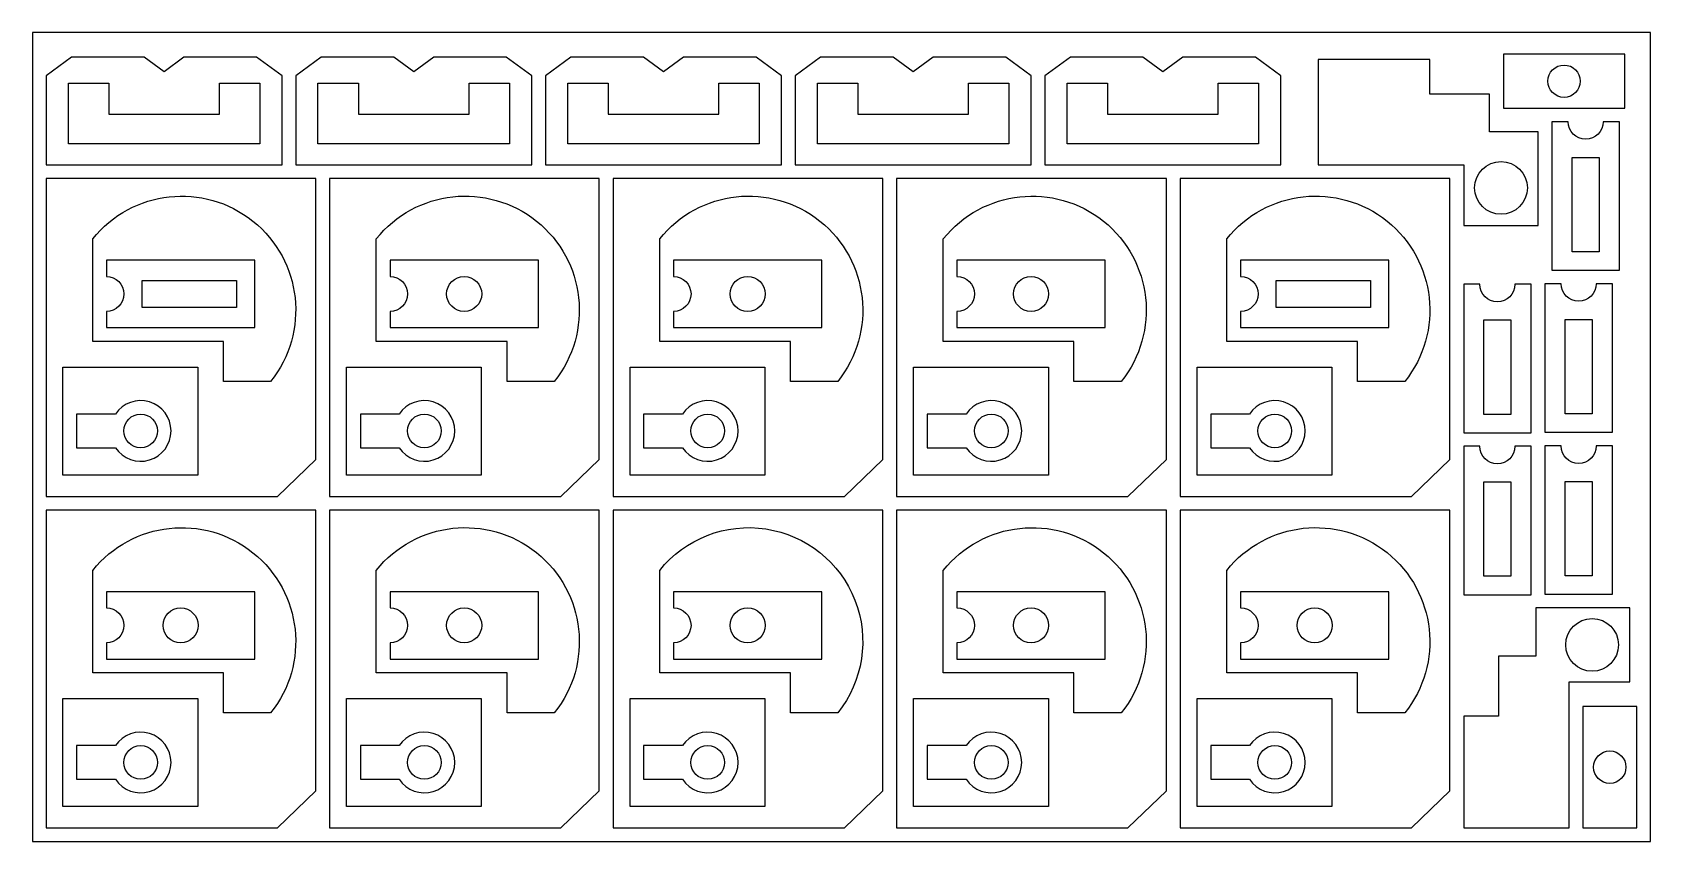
# Model space of a CAD drawing. Header units: metres. Extents: x 0 to 1200, y 0 to 600.
import ezdxf

# ---------------------------------------------------------------- set-up
doc = ezdxf.new("R2010")
doc.units = ezdxf.units.M

msp = doc.modelspace()

# ---------------------------------------------------------------- linework, layer by layer
for points in [[(0, 0), (1200, 0), (1200, 600), (0, 600)], [(185.2, 501.7), (185.2, 567.7), (166.3, 581.7), (112.4, 581.7), (97.7, 570.7), (82.9, 581.7), (29, 581.7), (10.2, 567.7), (10.2, 501.7)], [(370.3, 501.7), (370.3, 567.7), (351.4, 581.7), (297.6, 581.7), (282.8, 570.7), (268, 581.7), (214.2, 581.7), (195.3, 567.7), (195.3, 501.7)], [(555.5, 501.7), (555.5, 567.7), (536.6, 581.7), (482.8, 581.7), (468, 570.7), (453.2, 581.7), (399.4, 581.7), (380.5, 567.7), (380.5, 501.7)], [(740.6, 501.7), (740.6, 567.7), (721.8, 581.7), (667.9, 581.7), (653.1, 570.7), (638.4, 581.7), (584.5, 581.7), (565.6, 567.7), (565.6, 501.7)], [(925.8, 501.7), (925.8, 567.7), (906.9, 581.7), (853.1, 581.7), (838.3, 570.7), (823.5, 581.7), (769.7, 581.7), (750.8, 567.7), (750.8, 501.7)], [(1116.6, 456.8), (1116.6, 526.3), (1080.6, 526.3), (1080.6, 554.2), (1036.2, 554.2), (1036.2, 579.9), (953.4, 579.9), (953.4, 501.8), (1061.6, 501.8), (1061.6, 456.8)], [(1180.8, 543.8), (1180.8, 583.8), (1090.8, 583.8), (1090.8, 543.8)], [(168.7, 517.3), (26.7, 517.3), (26.7, 562.3), (56.7, 562.3), (56.7, 539.3), (138.7, 539.3), (138.7, 562.3), (168.7, 562.3)], [(353.8, 517.3), (211.8, 517.3), (211.8, 562.3), (241.8, 562.3), (241.8, 539.3), (323.8, 539.3), (323.8, 562.3), (353.8, 562.3)], [(539, 517.3), (397, 517.3), (397, 562.3), (427, 562.3), (427, 539.3), (509, 539.3), (509, 562.3), (539, 562.3)], [(724.1, 517.3), (582.1, 517.3), (582.1, 562.3), (612.1, 562.3), (612.1, 539.3), (694.1, 539.3), (694.1, 562.3), (724.1, 562.3)], [(909.3, 517.3), (767.3, 517.3), (767.3, 562.3), (797.3, 562.3), (797.3, 539.3), (879.3, 539.3), (879.3, 562.3), (909.3, 562.3)], [(1141.8, 437.3), (1141.8, 507.3), (1161.8, 507.3), (1161.8, 437.3)], [(10.2, 255.9), (181.7, 255.9), (210.2, 283.3), (210.2, 491.6), (10.2, 491.6)], [(220.4, 255.9), (391.9, 255.9), (420.4, 283.3), (420.4, 491.6), (220.4, 491.6)], [(430.6, 255.9), (602.2, 255.9), (630.6, 283.3), (630.6, 491.6), (430.6, 491.6)], [(640.9, 255.9), (812.4, 255.9), (840.9, 283.3), (840.9, 491.6), (640.9, 491.6)], [(851.1, 255.9), (1022.7, 255.9), (1051.1, 283.3), (1051.1, 491.6), (851.1, 491.6)], [(151.3, 396.1), (81.3, 396.1), (81.3, 416.1), (151.3, 416.1)], [(992.3, 396.1), (922.3, 396.1), (922.3, 416.1), (992.3, 416.1)], [(1076.4, 316.8), (1076.4, 386.8), (1096.4, 386.8), (1096.4, 316.8)], [(1136.6, 317.2), (1136.6, 387.2), (1156.6, 387.2), (1156.6, 317.2)], [(22.7, 271.8), (22.7, 351.8), (122.7, 351.8), (122.7, 271.8)], [(232.9, 271.8), (232.9, 351.8), (332.9, 351.8), (332.9, 271.8)], [(443.2, 271.8), (443.2, 351.8), (543.2, 351.8), (543.2, 271.8)], [(653.4, 271.8), (653.4, 351.8), (753.4, 351.8), (753.4, 271.8)], [(863.7, 271.8), (863.7, 351.8), (963.7, 351.8), (963.7, 271.8)], [(1076.4, 196.7), (1076.4, 266.7), (1096.4, 266.7), (1096.4, 196.7)], [(1136.6, 197.1), (1136.6, 267.1), (1156.6, 267.1), (1156.6, 197.1)], [(10.2, 10.2), (181.7, 10.2), (210.2, 37.6), (210.2, 245.8), (10.2, 245.8)], [(220.4, 10.2), (391.9, 10.2), (420.4, 37.6), (420.4, 245.8), (220.4, 245.8)], [(430.6, 10.2), (602.2, 10.2), (630.6, 37.6), (630.6, 245.8), (430.6, 245.8)], [(640.9, 10.2), (812.4, 10.2), (840.9, 37.6), (840.9, 245.8), (640.9, 245.8)], [(851.1, 10.2), (1022.7, 10.2), (1051.1, 37.6), (1051.1, 245.8), (851.1, 245.8)], [(1184.5, 173.4), (1114.9, 173.4), (1114.9, 137.4), (1087.1, 137.4), (1087.1, 93), (1061.4, 93), (1061.4, 10.2), (1139.5, 10.2), (1139.5, 118.4), (1184.5, 118.4)], [(22.7, 26), (22.7, 106), (122.7, 106), (122.7, 26)], [(232.9, 26), (232.9, 106), (332.9, 106), (332.9, 26)], [(443.2, 26), (443.2, 106), (543.2, 106), (543.2, 26)], [(653.4, 26), (653.4, 106), (753.4, 106), (753.4, 26)], [(863.7, 26), (863.7, 106), (963.7, 106), (963.7, 26)], [(1149.7, 10.2), (1189.7, 10.2), (1189.7, 100.2), (1149.7, 100.2)]]:
    msp.add_lwpolyline(points, close=True)
for points in [[(1147.8, 563.8, -1), (1123.8, 563.8, -1)], [(1126.8, 423.7), (1176.8, 423.7), (1176.8, 533.7), (1164.8, 533.7, -1), (1138.8, 533.7), (1126.8, 533.7)], [(1069.5, 484.7, -1), (1108.6, 484.7, -1)], [(44.8, 446.9, -1), (176.7, 341.2), (141.7, 341.2), (141.7, 370.9), (44.8, 370.9)], [(255, 446.9, -1), (387, 341.2), (352, 341.2), (352, 370.9), (255, 370.9)], [(465.2, 446.9, -1), (597.2, 341.2), (562.2, 341.2), (562.2, 370.9), (465.2, 370.9)], [(675.5, 446.9, -1), (807.4, 341.2), (772.4, 341.2), (772.4, 370.9), (675.5, 370.9)], [(885.7, 446.9, -1), (1017.7, 341.2), (982.7, 341.2), (982.7, 370.9), (885.7, 370.9)], [(164.9, 381.1), (164.9, 431.1), (54.9, 431.1), (54.9, 419.1, -1), (54.9, 393.1), (54.9, 381.1)], [(375.2, 381.1), (375.2, 431.1), (265.2, 431.1), (265.2, 419.1, -1), (265.2, 393.1), (265.2, 381.1)], [(585.4, 381.1), (585.4, 431.1), (475.4, 431.1), (475.4, 419.1, -1), (475.4, 393.1), (475.4, 381.1)], [(795.6, 381.1), (795.6, 431.1), (685.6, 431.1), (685.6, 419.1, -1), (685.6, 393.1), (685.6, 381.1)], [(1005.9, 381.1), (1005.9, 431.1), (895.9, 431.1), (895.9, 419.1, -1), (895.9, 393.1), (895.9, 381.1)], [(333.2, 406.1, -1), (307.2, 406.1, -1)], [(543.4, 406.1, -1), (517.4, 406.1, -1)], [(753.6, 406.1, -1), (727.6, 406.1, -1)], [(1061.4, 303.2), (1111.4, 303.2), (1111.4, 413.2), (1099.4, 413.2, -1), (1073.4, 413.2), (1061.4, 413.2)], [(1121.6, 303.6), (1171.6, 303.6), (1171.6, 413.6), (1159.6, 413.6, -1), (1133.6, 413.6), (1121.6, 413.6)], [(61.6, 292, 3.296663), (61.6, 317), (32.8, 317), (32.8, 292)], [(272, 292, 3.296663), (272, 317), (243.2, 317), (243.2, 292)], [(482.1, 292, 3.296663), (482.1, 317), (453.3, 317), (453.3, 292)], [(692.4, 292, 3.296663), (692.4, 317), (663.6, 317), (663.6, 292)], [(902.6, 292, 3.296663), (902.6, 317), (873.8, 317), (873.8, 292)], [(80.3, 292, -1), (80.3, 317, -1)], [(290.7, 292, -1), (290.7, 317, -1)], [(500.8, 292, -1), (500.8, 317, -1)], [(711.1, 292, -1), (711.1, 317, -1)], [(921.3, 292, -1), (921.3, 317, -1)], [(1061.4, 183.1), (1111.4, 183.1), (1111.4, 293.1), (1099.4, 293.1, -1), (1073.4, 293.1), (1061.4, 293.1)], [(1121.6, 183.4), (1171.6, 183.4), (1171.6, 293.4), (1159.6, 293.4, -1), (1133.6, 293.4), (1121.6, 293.4)], [(44.8, 201.1, -1), (176.7, 95.4), (141.7, 95.4), (141.7, 125.1), (44.8, 125.1)], [(255, 201.1, -1), (387, 95.4), (352, 95.4), (352, 125.1), (255, 125.1)], [(465.2, 201.1, -1), (597.2, 95.4), (562.2, 95.4), (562.2, 125.1), (465.2, 125.1)], [(675.5, 201.1, -1), (807.4, 95.4), (772.4, 95.4), (772.4, 125.1), (675.5, 125.1)], [(885.7, 201.1, -1), (1017.7, 95.4), (982.7, 95.4), (982.7, 125.1), (885.7, 125.1)], [(164.9, 135.3), (164.9, 185.3), (54.9, 185.3), (54.9, 173.3, -1), (54.9, 147.3), (54.9, 135.3)], [(375.2, 135.3), (375.2, 185.3), (265.2, 185.3), (265.2, 173.3, -1), (265.2, 147.3), (265.2, 135.3)], [(585.4, 135.3), (585.4, 185.3), (475.4, 185.3), (475.4, 173.3, -1), (475.4, 147.3), (475.4, 135.3)], [(795.6, 135.3), (795.6, 185.3), (685.6, 185.3), (685.6, 173.3, -1), (685.6, 147.3), (685.6, 135.3)], [(1005.9, 135.3), (1005.9, 185.3), (895.9, 185.3), (895.9, 173.3, -1), (895.9, 147.3), (895.9, 135.3)], [(122.9, 160.3, -1), (96.9, 160.3, -1)], [(333.2, 160.3, -1), (307.2, 160.3, -1)], [(543.4, 160.3, -1), (517.4, 160.3, -1)], [(753.6, 160.3, -1), (727.6, 160.3, -1)], [(963.9, 160.3, -1), (937.9, 160.3, -1)], [(1156.6, 126.3, -1), (1156.6, 165.4, -1)], [(61.6, 46.2, 3.296663), (61.6, 71.2), (32.8, 71.2), (32.8, 46.2)], [(272, 46.2, 3.296663), (272, 71.2), (243.2, 71.2), (243.2, 46.2)], [(482.1, 46.2, 3.296663), (482.1, 71.2), (453.3, 71.2), (453.3, 46.2)], [(692.4, 46.2, 3.296663), (692.4, 71.2), (663.6, 71.2), (663.6, 46.2)], [(902.6, 46.2, 3.296663), (902.6, 71.2), (873.8, 71.2), (873.8, 46.2)], [(80.3, 46.2, -1), (80.3, 71.2, -1)], [(290.7, 46.2, -1), (290.7, 71.2, -1)], [(500.8, 46.2, -1), (500.8, 71.2, -1)], [(711.1, 46.2, -1), (711.1, 71.2, -1)], [(921.3, 46.2, -1), (921.3, 71.2, -1)], [(1169.7, 43.2, -1), (1169.7, 67.2, -1)]]:
    msp.add_lwpolyline(points, format="xyb", close=True)

doc.saveas('drawing.dxf')
